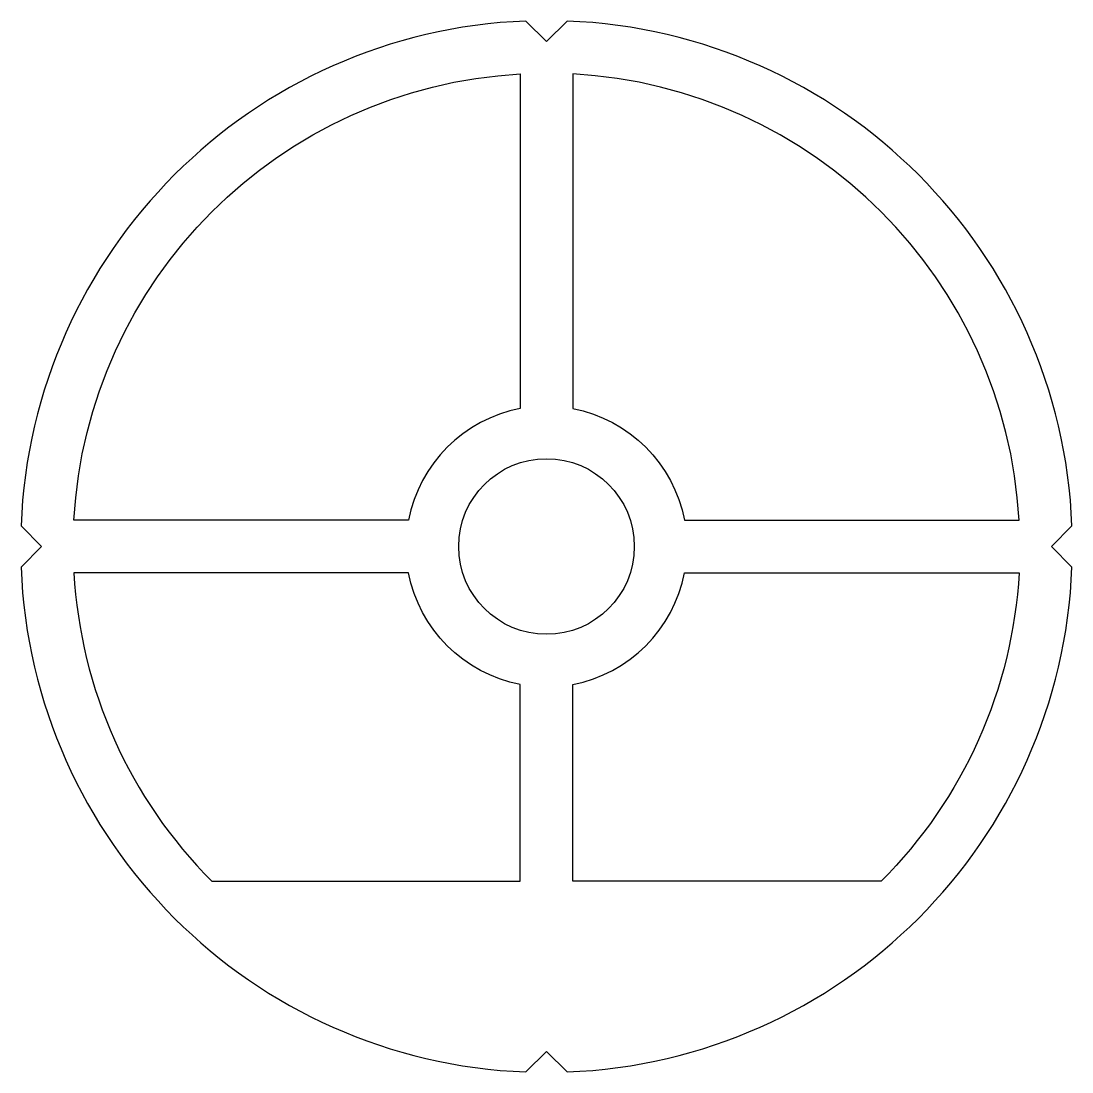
# Model space of a CAD drawing. Header units: millimetres. Extents: x -50 to 50, y -50 to 50.
import ezdxf

# ---------------------------------------------------------------- set-up
doc = ezdxf.new("R2010")
doc.units = ezdxf.units.MM
doc.header["$MEASUREMENT"] = 0

msp = doc.modelspace()

# ---------------------------------------------------------------- linework, layer by layer
for p, q in [((0, 48), (-1.962, 49.962)), ((0, 48), (1.962, 49.962)), ((-48, 0), (-49.962, 1.962)), ((48, 0), (49.962, 1.962)), ((48, 0), (49.962, -1.962)), ((-48, 0), (-49.962, -1.962)), ((0, -48), (-1.962, -49.962)), ((0, -48), (1.962, -49.962))]:
    msp.add_line(p, q)
at = {"color": 3}
for points in [[(-2.5, 44.931), (-2.5, 13.114, 0.307704), (-13.114, 2.5), (-44.931, 2.5, -0.382015)], [(2.5, 13.114, -0.307704), (13.114, 2.5), (44.931, 2.5, 0.382015), (2.5, 44.931)], [(-2.5, -31.82), (-2.5, -13.114, -0.307704), (-13.114, -2.5), (-44.931, -2.5, 0.184505), (-31.82, -31.82)], [(2.5, -31.82), (2.5, -13.114, 0.307704), (13.114, -2.5), (44.931, -2.5, -0.184505), (31.82, -31.82)]]:
    msp.add_lwpolyline(points, format="xyb", close=True, dxfattribs=at)
msp.add_circle((0, 0), 8.35, dxfattribs=at)
msp.add_circle((0, 0), 8.35, dxfattribs=at)
msp.add_circle((36.5, 1.5), 0)
msp.add_circle((36.5, 1.5), 0)
for start, end in [(92.2483, 177.7517), (2.2483, 87.7517), (182.2483, 267.7517), (272.2483, 357.7517)]:
    msp.add_arc((0, 0), 50, start, end)

doc.saveas('drawing.dxf')
